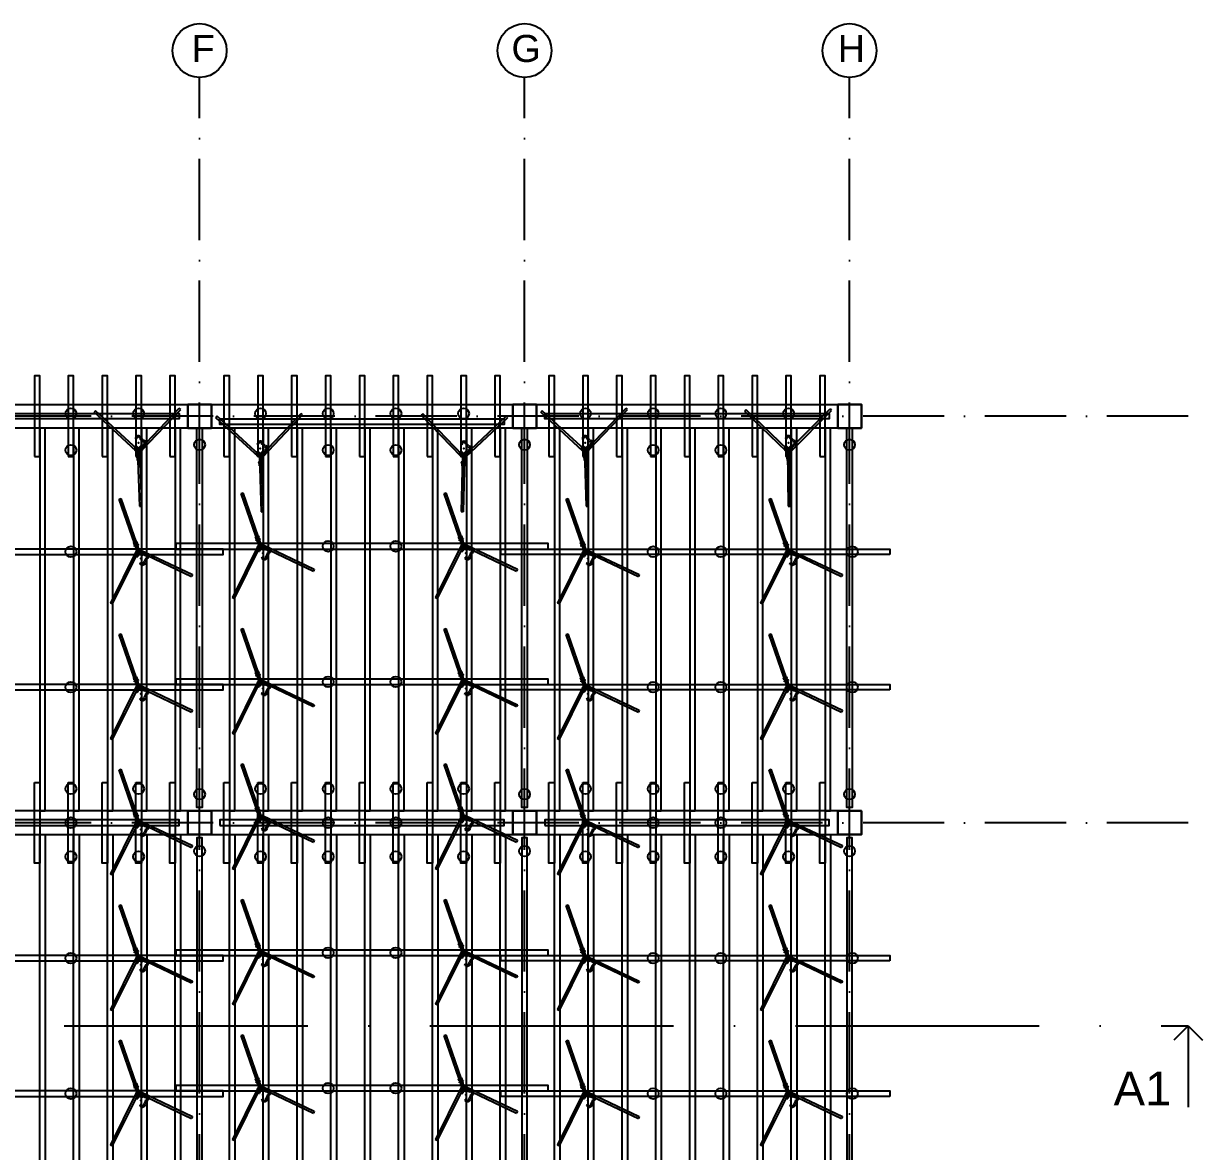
# Model space of a CAD drawing. Header units: millimetres. Extents: x 1924 to 471109, y -30014 to 109986.
# Drawn here: x 441345 to 458757, y 55055 to 71704 of the extents above; entities that cross this region are included whole.
import ezdxf
from ezdxf.enums import TextEntityAlignment as Align

# ---------------------------------------------------------------- set-up
doc = ezdxf.new("R2010")
doc.units = ezdxf.units.MM
doc.header["$LTSCALE"] = 100
doc.linetypes.add('104', pattern=[4, 2, -2])
doc.linetypes.add('ACAD_ISO10W100', pattern=[18, 12, -3, 0, -3])
doc.layers.add('D NOSNIKY', color=7, linetype='Continuous', true_color=0x994d4d)
for name, color, linetype, plot in [('osy objektu', 130, 'ACAD_ISO10W100', False), ('osy objektu text', 130, 'Continuous', False), ('pasy', 50, 'Continuous', False), ('PERI_HELPLINE', 140, 'Continuous', False), ('PERI_HIDDEN', 30, '104', False), ('STOJKY', 7, 'Continuous', False)]:
    doc.layers.add(name, color=color, linetype=linetype, plot=plot)
for name, color, linetype in [('PERI_Blocktext', 22, 'Continuous'), ('PERI_MULTIFLEX_Prop', 8, 'Continuous'), ('rez osy', 255, 'ACAD_ISO10W100')]:
    doc.layers.add(name, color=color, linetype=linetype)
doc.layers.add('sloupy', color=90, linetype='Continuous', lineweight=30)
doc.styles.add('osy', font='arial.ttf', dxfattribs={"height": 400})
doc.styles.add('PERI-Blocktxt', font='arial.ttf')
doc.styles.add('PERI-txt-arial', font='arial.ttf')
doc.styles.add('rez', font='arial.ttf', dxfattribs={"height": 500})

# ---------------------------------------------------------------- blocks, each defined once
blk = doc.blocks.new('028000p')
at = {"color": 0, "linetype": 'ByBlock'}
for p, q in [((-119, 37), (474, 640)), ((-98, 16), (496, 619)), ((496, 619), (474, 640)), ((-123, 15), (-934, 15)), ((-934, 15), (-934, -15)), ((-259, 15), (-278, 15)), ((-278, 15), (-278, 15)), ((-234, 24), (-259, 24)), ((-259, 24), (-259, 15)), ((-234, 17), (-259, 17)), ((-228, 25), (-234, 25)), ((-234, 24), (-234, 25)), ((-234, 15), (-234, 17)), ((-202, 32), (-228, 17)), ((-228, 15), (-228, 25)), ((-225, 15), (-200, 30)), ((-200, 30), (-202, 32)), ((-200, 30), (-200, 15)), ((-123, 35), (-108, 50)), ((-123, -35), (-123, 35)), ((-109, 35), (-105, 43)), ((-105, 27), (-109, 35)), ((-108, 50), (-51, 50)), ((-105, 43), (-96, 43)), ((-96, 27), (-105, 27)), ((-96, 43), (-91, 35)), ((-91, 35), (-96, 27)), ((-43, 35), (-78, 0)), ((-78, 0), (-43, -35)), ((-51, 50), (-43, 42)), ((-43, 42), (-43, 35)), ((58, 31), (70, 43)), ((61, 28), (58, 31)), ((73, 40), (70, 43)), ((-123, -15), (-934, -15)), ((-259, -15), (-278, -15)), ((-278, -15), (-278, -15)), ((-259, -24), (-259, -15)), ((-234, -17), (-259, -17)), ((-234, -24), (-259, -24)), ((-234, -17), (-234, -15)), ((-234, -25), (-234, -24)), ((-228, -25), (-234, -25)), ((-228, -25), (-228, -15)), ((-202, -32), (-228, -17)), ((-225, -15), (-200, -30)), ((-200, -30), (-202, -32)), ((-200, -15), (-200, -30)), ((-108, -50), (-123, -35)), ((-119, -37), (474, -640)), ((-109, -35), (-105, -27)), ((-105, -43), (-109, -35)), ((-51, -50), (-108, -50)), ((-105, -27), (-96, -27)), ((-96, -43), (-105, -43)), ((-98, -16), (496, -619)), ((-96, -27), (-91, -35)), ((-91, -35), (-96, -43)), ((-74, -50), (-39, -81)), ((-43, -42), (-51, -50)), ((-50, -49), (-27, -68)), ((-43, -35), (-43, -42)), ((28, -63), (62, -28)), ((40, -75), (74, -40)), ((474, -640), (496, -619))]:
    blk.add_line(p, q, dxfattribs=at)
for centre, radius, start, end in [((87, 54), 37, 225, 251.2036), ((87, 54), 20, 225, 251.2036), ((69, 0), 20, 290.359, 71.2036), ((69, 0), 37, 290.359, 71.2036), ((-52, -96), 20, 25.0547, 49), ((0, -72), 37, 205.0547, 342.7648), ((-52, -96), 37, 25.0547, 49), ((0, -72), 20, 205.0547, 342.7648), ((54, -89), 37, 136, 162.7648), ((54, -89), 20, 136, 162.7648), ((89, -53), 37, 110.359, 136), ((89, -53), 20, 110.359, 136)]:
    blk.add_arc(centre, radius, start, end, dxfattribs=at)
at = {"layer": 'PERI_HELPLINE'}
blk.add_point((0, 0), dxfattribs=at)
at = {"layer": 'PERI_HIDDEN'}
for p, q in [((-331, 8), (-130, 8)), ((-331, 8), (-331, -9)), ((-278, 15), (-278, -15)), ((-228, 8), (-278, 8)), ((-259, 15), (-259, -15)), ((-234, 24), (-234, 17)), ((-234, -15), (-234, 15)), ((-228, -15), (-228, 15)), ((-225, -15), (-225, 15)), ((-200, 15), (-200, -15)), ((-88, 15), (-123, 15)), ((-88, 15), (-88, -15)), ((-331, -9), (-130, -9)), ((-228, -8), (-278, -8)), ((-234, -17), (-234, -24)), ((-88, -15), (-123, -15)), ((-117, -13), (-74, -50)), ((-105, -1), (-50, -49))]:
    blk.add_line(p, q, dxfattribs=at)
at = {"layer": 'PERI_HIDDEN', "color": 0, "linetype": 'ByBlock'}
for p, q in [((-98, 16), (-119, 37)), ((-119, -37), (-98, -16))]:
    blk.add_line(p, q, dxfattribs=at)
at = {"layer": 'PERI_HIDDEN'}
for centre in [(-100, 35), (-100, -35)]:
    blk.add_circle(centre, 5, dxfattribs=at)
for radius in [37, 20]:
    blk.add_arc((-130, -28), radius, 49, 90, dxfattribs=at)
at = {"linetype": 'Continuous', "style": 'PERI-txt-arial'}
for tag, flags in [('Faktor', 9), ('ART', 3)]:
    blk.add_attdef(tag, (0, 0), '', height=1, dxfattribs=dict(at, flags=flags))
at = {"layer": 'PERI_Blocktext', "linetype": 'Continuous', "style": 'PERI-Blocktxt', "flags": 8}
blk.add_attdef('Blocktext', text='', height=80, dxfattribs=at).set_placement((-130, -120), align=Align.MIDDLE_RIGHT)

msp = doc.modelspace()

# ---------------------------------------------------------------- linework, layer by layer
at = {"layer": 'D NOSNIKY'}
for points in [[(441504.915, 65312.745), (441584.915, 65312.745), (441584.915, 66502.745), (441504.915, 66502.745)], [(442004.915, 65312.745), (442084.915, 65312.745), (442084.915, 66502.745), (442004.915, 66502.745)], [(442504.915, 65312.745), (442584.915, 65312.745), (442584.915, 66502.745), (442504.915, 66502.745)], [(443004.915, 65312.745), (443084.915, 65312.745), (443084.915, 66502.745), (443004.915, 66502.745)], [(443504.915, 65312.745), (443584.915, 65312.745), (443584.915, 66502.745), (443504.915, 66502.745)], [(444304.915, 65312.745), (444384.915, 65312.745), (444384.915, 66502.745), (444304.915, 66502.745)], [(444804.915, 65312.745), (444884.915, 65312.745), (444884.915, 66502.745), (444804.915, 66502.745)], [(445304.915, 65312.745), (445384.915, 65312.745), (445384.915, 66502.745), (445304.915, 66502.745)], [(445804.915, 65312.745), (445884.915, 65312.745), (445884.915, 66502.745), (445804.915, 66502.745)], [(446304.915, 65312.745), (446384.915, 65312.745), (446384.915, 66502.745), (446304.915, 66502.745)], [(446804.915, 65312.745), (446884.915, 65312.745), (446884.915, 66502.745), (446804.915, 66502.745)], [(447304.915, 65312.745), (447384.915, 65312.745), (447384.915, 66502.745), (447304.915, 66502.745)], [(447804.915, 65312.745), (447884.915, 65312.745), (447884.915, 66502.745), (447804.915, 66502.745)], [(448304.915, 65312.745), (448384.915, 65312.745), (448384.915, 66502.745), (448304.915, 66502.745)], [(449104.915, 65312.745), (449184.915, 65312.745), (449184.915, 66502.745), (449104.915, 66502.745)], [(449604.915, 65312.745), (449684.915, 65312.745), (449684.915, 66502.745), (449604.915, 66502.745)], [(450104.915, 65312.745), (450184.915, 65312.745), (450184.915, 66502.745), (450104.915, 66502.745)], [(450604.915, 65312.745), (450684.915, 65312.745), (450684.915, 66502.745), (450604.915, 66502.745)], [(451104.915, 65312.745), (451184.915, 65312.745), (451184.915, 66502.745), (451104.915, 66502.745)], [(451604.915, 65312.745), (451684.915, 65312.745), (451684.915, 66502.745), (451604.915, 66502.745)], [(452104.915, 65312.745), (452184.915, 65312.745), (452184.915, 66502.745), (452104.915, 66502.745)], [(452604.915, 65312.745), (452684.915, 65312.745), (452684.915, 66502.745), (452604.915, 66502.745)], [(453104.915, 65312.745), (453184.915, 65312.745), (453184.915, 66502.745), (453104.915, 66502.745)], [(439444.915, 65947.745), (443644.915, 65947.745), (443644.915, 65867.745), (439444.915, 65867.745)], [(444244.915, 65867.745), (448444.915, 65867.745), (448444.915, 65787.745), (444244.915, 65787.745)], [(449044.915, 65947.745), (453244.915, 65947.745), (453244.915, 65867.745), (449044.915, 65867.745)], [(441584.915, 60082.745), (441664.915, 60082.745), (441664.915, 65732.745), (441584.915, 65732.745)], [(442084.915, 60082.745), (442164.915, 60082.745), (442164.915, 65732.745), (442084.915, 65732.745)], [(442584.915, 60082.745), (442664.915, 60082.745), (442664.915, 65732.745), (442584.915, 65732.745)], [(443084.915, 60082.745), (443164.915, 60082.745), (443164.915, 65732.745), (443084.915, 65732.745)], [(443584.915, 60082.745), (443664.915, 60082.745), (443664.915, 65732.745), (443584.915, 65732.745)], [(443904.915, 65732.745), (443984.915, 65732.745), (443984.915, 60132.745), (443904.915, 60132.745)], [(444384.915, 60082.745), (444464.915, 60082.745), (444464.915, 65732.745), (444384.915, 65732.745)], [(444884.915, 60082.745), (444964.915, 60082.745), (444964.915, 65732.745), (444884.915, 65732.745)], [(445384.915, 60082.745), (445464.915, 60082.745), (445464.915, 65732.745), (445384.915, 65732.745)], [(445884.915, 60082.745), (445964.915, 60082.745), (445964.915, 65732.745), (445884.915, 65732.745)], [(446384.915, 60082.745), (446464.915, 60082.745), (446464.915, 65732.745), (446384.915, 65732.745)], [(446884.915, 60082.745), (446964.915, 60082.745), (446964.915, 65732.745), (446884.915, 65732.745)], [(447384.915, 60082.745), (447464.915, 60082.745), (447464.915, 65732.745), (447384.915, 65732.745)], [(447884.915, 60082.745), (447964.915, 60082.745), (447964.915, 65732.745), (447884.915, 65732.745)], [(448384.915, 60082.745), (448464.915, 60082.745), (448464.915, 65732.745), (448384.915, 65732.745)], [(448704.915, 65732.745), (448784.915, 65732.745), (448784.915, 60132.745), (448704.915, 60132.745)], [(449184.915, 60082.745), (449264.915, 60082.745), (449264.915, 65732.745), (449184.915, 65732.745)], [(449684.915, 60082.745), (449764.915, 60082.745), (449764.915, 65732.745), (449684.915, 65732.745)], [(450184.915, 60082.745), (450264.915, 60082.745), (450264.915, 65732.745), (450184.915, 65732.745)], [(450684.915, 60082.745), (450764.915, 60082.745), (450764.915, 65732.745), (450684.915, 65732.745)], [(451184.915, 60082.745), (451264.915, 60082.745), (451264.915, 65732.745), (451184.915, 65732.745)], [(451684.915, 60082.745), (451764.915, 60082.745), (451764.915, 65732.745), (451684.915, 65732.745)], [(452184.915, 60082.745), (452264.915, 60082.745), (452264.915, 65732.745), (452184.915, 65732.745)], [(452684.915, 60082.745), (452764.915, 60082.745), (452764.915, 65732.745), (452684.915, 65732.745)], [(453184.915, 60082.745), (453264.915, 60082.745), (453264.915, 65732.745), (453184.915, 65732.745)], [(453504.915, 65732.745), (453584.915, 65732.745), (453584.915, 60132.745), (453504.915, 60132.745)], [(438794.915, 63867.745), (444294.915, 63867.745), (444294.915, 63947.745), (438794.915, 63947.745)], [(443594.915, 63947.745), (449094.915, 63947.745), (449094.915, 64027.745), (443594.915, 64027.745)], [(454139.915, 63867.745), (448394.915, 63867.745), (448394.915, 63947.745), (454139.915, 63947.745)], [(443594.915, 61947.745), (449094.915, 61947.745), (449094.915, 62027.745), (443594.915, 62027.745)], [(438794.915, 61867.745), (444294.915, 61867.745), (444294.915, 61947.745), (438794.915, 61947.745)], [(454139.915, 61867.745), (448394.915, 61867.745), (448394.915, 61947.745), (454139.915, 61947.745)], [(441504.915, 60502.745), (441584.915, 60502.745), (441584.915, 59312.745), (441504.915, 59312.745)], [(442004.915, 60502.745), (442084.915, 60502.745), (442084.915, 59312.745), (442004.915, 59312.745)], [(442504.915, 60502.745), (442584.915, 60502.745), (442584.915, 59312.745), (442504.915, 59312.745)], [(443004.915, 60502.745), (443084.915, 60502.745), (443084.915, 59312.745), (443004.915, 59312.745)], [(443504.915, 60502.745), (443584.915, 60502.745), (443584.915, 59312.745), (443504.915, 59312.745)], [(444304.915, 60502.745), (444384.915, 60502.745), (444384.915, 59312.745), (444304.915, 59312.745)], [(444804.915, 60502.745), (444884.915, 60502.745), (444884.915, 59312.745), (444804.915, 59312.745)], [(445304.915, 60502.745), (445384.915, 60502.745), (445384.915, 59312.745), (445304.915, 59312.745)], [(445804.915, 60502.745), (445884.915, 60502.745), (445884.915, 59312.745), (445804.915, 59312.745)], [(446304.915, 60502.745), (446384.915, 60502.745), (446384.915, 59312.745), (446304.915, 59312.745)], [(446804.915, 60502.745), (446884.915, 60502.745), (446884.915, 59312.745), (446804.915, 59312.745)], [(447304.915, 60502.745), (447384.915, 60502.745), (447384.915, 59312.745), (447304.915, 59312.745)], [(447804.915, 60502.745), (447884.915, 60502.745), (447884.915, 59312.745), (447804.915, 59312.745)], [(448304.915, 60502.745), (448384.915, 60502.745), (448384.915, 59312.745), (448304.915, 59312.745)], [(449104.915, 60502.745), (449184.915, 60502.745), (449184.915, 59312.745), (449104.915, 59312.745)], [(449604.915, 60502.745), (449684.915, 60502.745), (449684.915, 59312.745), (449604.915, 59312.745)], [(450104.915, 60502.745), (450184.915, 60502.745), (450184.915, 59312.745), (450104.915, 59312.745)], [(450604.915, 60502.745), (450684.915, 60502.745), (450684.915, 59312.745), (450604.915, 59312.745)], [(451104.915, 60502.745), (451184.915, 60502.745), (451184.915, 59312.745), (451104.915, 59312.745)], [(451604.915, 60502.745), (451684.915, 60502.745), (451684.915, 59312.745), (451604.915, 59312.745)], [(452104.915, 60502.745), (452184.915, 60502.745), (452184.915, 59312.745), (452104.915, 59312.745)], [(452604.915, 60502.745), (452684.915, 60502.745), (452684.915, 59312.745), (452604.915, 59312.745)], [(453104.915, 60502.745), (453184.915, 60502.745), (453184.915, 59312.745), (453104.915, 59312.745)], [(439444.915, 59867.745), (443644.915, 59867.745), (443644.915, 59947.745), (439444.915, 59947.745)], [(444244.915, 59867.745), (448444.915, 59867.745), (448444.915, 59947.745), (444244.915, 59947.745)], [(449044.915, 59867.745), (453244.915, 59867.745), (453244.915, 59947.745), (449044.915, 59947.745)], [(441584.915, 59732.745), (441664.915, 59732.745), (441664.915, 54082.745), (441584.915, 54082.745)], [(442084.915, 59732.745), (442164.915, 59732.745), (442164.915, 54082.745), (442084.915, 54082.745)], [(442584.915, 59732.745), (442664.915, 59732.745), (442664.915, 54082.745), (442584.915, 54082.745)], [(443084.915, 59732.745), (443164.915, 59732.745), (443164.915, 54082.745), (443084.915, 54082.745)], [(443584.915, 59732.745), (443664.915, 59732.745), (443664.915, 54082.745), (443584.915, 54082.745)], [(444384.915, 59732.745), (444464.915, 59732.745), (444464.915, 54082.745), (444384.915, 54082.745)], [(444884.915, 59732.745), (444964.915, 59732.745), (444964.915, 54082.745), (444884.915, 54082.745)], [(445384.915, 59732.745), (445464.915, 59732.745), (445464.915, 54082.745), (445384.915, 54082.745)], [(445884.915, 59732.745), (445964.915, 59732.745), (445964.915, 54082.745), (445884.915, 54082.745)], [(446384.915, 59732.745), (446464.915, 59732.745), (446464.915, 54082.745), (446384.915, 54082.745)], [(446884.915, 59732.745), (446964.915, 59732.745), (446964.915, 54082.745), (446884.915, 54082.745)], [(447384.915, 59732.745), (447464.915, 59732.745), (447464.915, 54082.745), (447384.915, 54082.745)], [(447884.915, 59732.745), (447964.915, 59732.745), (447964.915, 54082.745), (447884.915, 54082.745)], [(448384.915, 59732.745), (448464.915, 59732.745), (448464.915, 54082.745), (448384.915, 54082.745)], [(449184.915, 59732.745), (449264.915, 59732.745), (449264.915, 54082.745), (449184.915, 54082.745)], [(449684.915, 59732.745), (449764.915, 59732.745), (449764.915, 54082.745), (449684.915, 54082.745)], [(450184.915, 59732.745), (450264.915, 59732.745), (450264.915, 54082.745), (450184.915, 54082.745)], [(450684.915, 59732.745), (450764.915, 59732.745), (450764.915, 54082.745), (450684.915, 54082.745)], [(451184.915, 59732.745), (451264.915, 59732.745), (451264.915, 54082.745), (451184.915, 54082.745)], [(451684.915, 59732.745), (451764.915, 59732.745), (451764.915, 54082.745), (451684.915, 54082.745)], [(452184.915, 59732.745), (452264.915, 59732.745), (452264.915, 54082.745), (452184.915, 54082.745)], [(452684.915, 59732.745), (452764.915, 59732.745), (452764.915, 54082.745), (452684.915, 54082.745)], [(453184.915, 59732.745), (453264.915, 59732.745), (453264.915, 54082.745), (453184.915, 54082.745)], [(443904.915, 54082.745), (443984.915, 54082.745), (443984.915, 59682.745), (443904.915, 59682.745)], [(448704.915, 54082.745), (448784.915, 54082.745), (448784.915, 59682.745), (448704.915, 59682.745)], [(453504.915, 54082.745), (453584.915, 54082.745), (453584.915, 59682.745), (453504.915, 59682.745)], [(443594.915, 57947.745), (449094.915, 57947.745), (449094.915, 58027.745), (443594.915, 58027.745)], [(438794.915, 57867.745), (444294.915, 57867.745), (444294.915, 57947.745), (438794.915, 57947.745)], [(454139.915, 57867.745), (448394.915, 57867.745), (448394.915, 57947.745), (454139.915, 57947.745)], [(438794.915, 55867.745), (444294.915, 55867.745), (444294.915, 55947.745), (438794.915, 55947.745)], [(443594.915, 55947.745), (449094.915, 55947.745), (449094.915, 56027.745), (443594.915, 56027.745)], [(454139.915, 55867.745), (448394.915, 55867.745), (448394.915, 55947.745), (454139.915, 55947.745)]]:
    msp.add_lwpolyline(points, close=True, dxfattribs=at)
at = {"layer": 'osy objektu'}
for p, q in [((443944.915, 37907.745), (443944.915, 70907.745)), ((448744.915, 37907.745), (448744.915, 70907.745)), ((453544.915, 37907.745), (453544.915, 70907.745)), ((458544.915, 65907.745), (413944.915, 65907.745)), ((458544.915, 59907.745), (413944.915, 59907.745))]:
    msp.add_line(p, q, dxfattribs=at)
at = {"layer": 'osy objektu text'}
for centre in [(443944.915, 71305.986), (448744.915, 71305.986), (453544.915, 71305.986)]:
    msp.add_circle(centre, 398.24, dxfattribs=at)
at = {"layer": 'pasy'}
for p, q in [((420119.915, 66082.745), (453369.915, 66082.745)), ((443769.915, 66082.745), (444119.915, 66082.745)), ((448569.915, 66082.745), (448919.915, 66082.745)), ((453369.915, 66082.745), (453719.915, 66082.745)), ((453369.915, 66082.745), (453369.915, 65732.745)), ((453369.915, 65732.745), (420119.915, 65732.745)), ((453369.915, 60082.745), (420119.915, 60082.745)), ((453369.915, 59732.745), (453369.915, 60082.745)), ((420119.915, 59732.745), (453369.915, 59732.745))]:
    msp.add_line(p, q, dxfattribs=at)
at = {"layer": 'rez osy', "ltscale": 3}
msp.add_line((414944.915, 56907.745), (458544.915, 56907.745), dxfattribs=at)
at = {"layer": 'rez osy'}
for q in [(458332.783, 56695.613), (458544.915, 55407.745), (458757.047, 56695.613)]:
    msp.add_line((458544.915, 56907.745), q, dxfattribs=at)
at = {"layer": 'sloupy'}
for points in [[(443769.915, 66082.745), (444119.915, 66082.745), (444119.915, 65732.745), (443769.915, 65732.745)], [(448569.915, 66082.745), (448919.915, 66082.745), (448919.915, 65732.745), (448569.915, 65732.745)], [(453369.915, 66082.745), (453719.915, 66082.745), (453719.915, 65732.745), (453369.915, 65732.745)], [(443769.915, 59732.745), (444119.915, 59732.745), (444119.915, 60082.745), (443769.915, 60082.745)], [(448569.915, 59732.745), (448919.915, 59732.745), (448919.915, 60082.745), (448569.915, 60082.745)], [(453369.915, 59732.745), (453719.915, 59732.745), (453719.915, 60082.745), (453369.915, 60082.745)]]:
    msp.add_lwpolyline(points, close=True, dxfattribs=at)
at = {"layer": 'STOJKY'}
for centre in [(442044.915, 65947.745), (443044.915, 65947.745), (444844.915, 65947.745), (445844.915, 65947.745), (446844.915, 65947.745), (447844.915, 65947.745), (449644.915, 65947.745), (450644.915, 65947.745), (451644.915, 65947.745), (452644.915, 65947.745), (442044.915, 65407.745), (442044.915, 65407.745), (443944.915, 65487.745), (445844.915, 65407.745), (446844.915, 65407.745), (448744.915, 65487.745), (450644.915, 65407.745), (451644.915, 65407.745), (453544.915, 65487.745), (442044.915, 63907.745), (445844.915, 63987.745), (446844.915, 63987.745), (450644.915, 63907.745), (451644.915, 63907.745), (453584.915, 63907.745), (442044.915, 61907.745), (445844.915, 61987.745), (446844.915, 61987.745), (450644.915, 61907.745), (451644.915, 61907.745), (453584.915, 61907.745), (442044.915, 60407.745), (443044.915, 60407.745), (444844.915, 60407.745), (445844.915, 60407.745), (446844.915, 60407.745), (447844.915, 60407.745), (449644.915, 60407.745), (450644.915, 60407.745), (451644.915, 60407.745), (452644.915, 60407.745), (443944.915, 60327.745), (448744.915, 60327.745), (453544.915, 60327.745), (442044.915, 59907.745), (442044.915, 59907.745), (445844.915, 59907.745), (445844.915, 59907.745), (445844.915, 59907.745), (446844.915, 59907.745), (446844.915, 59907.745), (450644.915, 59907.745), (450644.915, 59907.745), (450644.915, 59907.745), (451644.915, 59907.745), (451644.915, 59907.745), (443944.915, 59487.745), (448744.915, 59487.745), (453544.915, 59487.745), (442044.915, 59407.745), (443044.915, 59407.745), (444844.915, 59407.745), (445844.915, 59407.745), (446844.915, 59407.745), (447844.915, 59407.745), (449644.915, 59407.745), (450644.915, 59407.745), (451644.915, 59407.745), (452644.915, 59407.745), (442044.915, 57907.745), (445844.915, 57987.745), (446844.915, 57987.745), (450644.915, 57907.745), (451644.915, 57907.745), (453584.915, 57907.745), (445844.915, 55987.745), (446844.915, 55987.745), (442044.915, 55907.745), (450644.915, 55907.745), (451644.915, 55907.745), (453584.915, 55907.745)]:
    msp.add_circle(centre, 80, dxfattribs=at)

# ---------------------------------------------------------------- block references
at = {"layer": 'PERI_MULTIFLEX_Prop'}
for p, rotation in [((443041.043, 65513.034), 91.79288998496102), ((449641.043, 65513.034), 91.79288998496102), ((452643.198, 65513.091), 90.62044292851283), ((444841.043, 65433.034), 91.79288998496102), ((447846.933, 65433.086), 88.58904682265643)]:
    msp.add_blockref('028000p', p, dxfattribs=dict(at, rotation=rotation))
at = {"layer": 'PERI_MULTIFLEX_Prop', "xscale": -1, "rotation": 109.0807348087654}
for p in [(444878.812, 63887.987), (447878.812, 63887.987), (443078.812, 63807.987), (449678.812, 63807.987), (452678.812, 63807.987), (443078.812, 61807.987), (444878.812, 61887.987), (447878.812, 61887.987), (449678.812, 61807.987), (452678.812, 61807.987), (444878.812, 59887.987), (447878.812, 59887.987), (443078.812, 59807.987), (449678.812, 59807.987), (452678.812, 59807.987), (443078.812, 57807.987), (444878.812, 57887.987), (447878.812, 57887.987), (449678.812, 57807.987), (452678.812, 57807.987), (444878.812, 55887.987), (447878.812, 55887.987), (443078.812, 55807.987), (449678.812, 55807.987), (452678.812, 55807.987)]:
    msp.add_blockref('028000p', p, dxfattribs=at)

# ---------------------------------------------------------------- texts
at = {"layer": 'osy objektu text', "char_height": 400, "attachment_point": 1, "style": 'osy'}
for s, insert in [('F', (443827.772, 71537.241)), ('G', (448551.241, 71537.241)), ('H', (453370.786, 71537.241))]:
    msp.add_mtext_dynamic_manual_height_columns(s, width=3598.57763, gutter_width=2000, heights=[0], dxfattribs=dict(at, insert=insert))
at = {"layer": 'rez osy', "insert": (457444.495, 56233.158), "char_height": 500, "attachment_point": 1, "style": 'rez'}
msp.add_mtext_dynamic_manual_height_columns('A1', width=899.60207, gutter_width=1500, heights=[0], dxfattribs=at)

doc.saveas('drawing.dxf')
